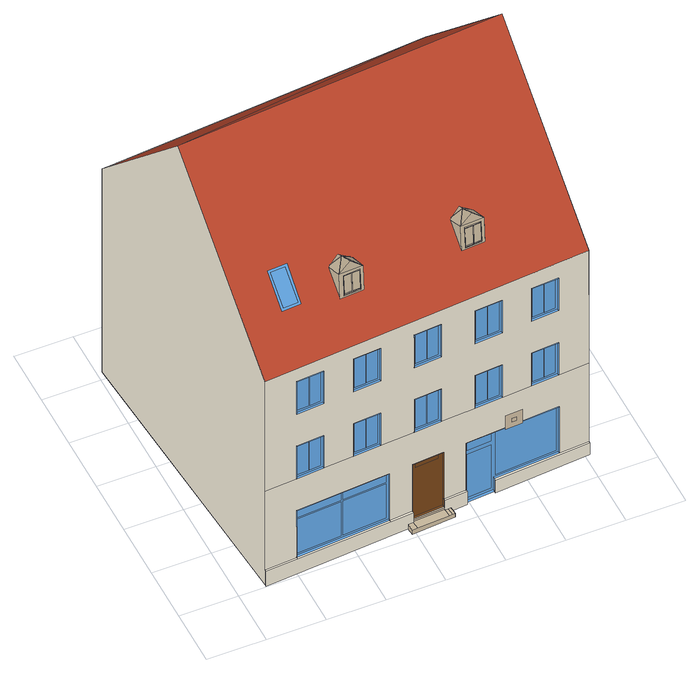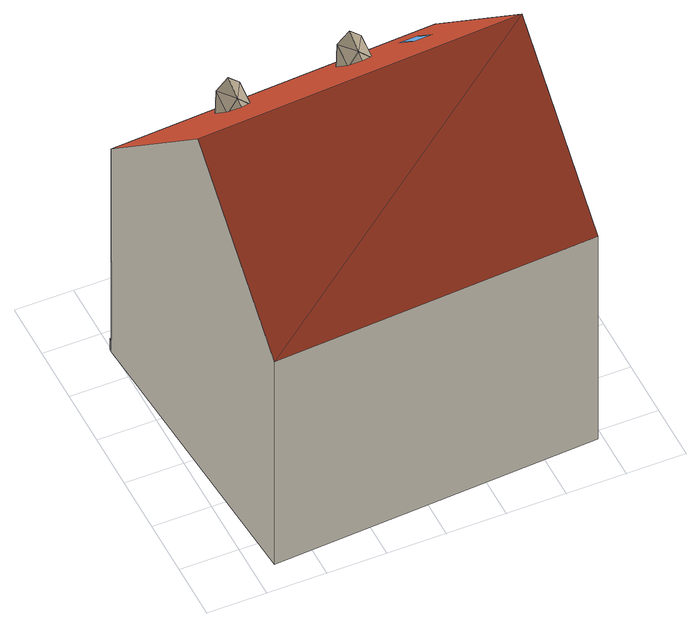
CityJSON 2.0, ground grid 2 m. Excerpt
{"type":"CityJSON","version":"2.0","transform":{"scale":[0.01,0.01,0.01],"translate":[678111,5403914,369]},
"CityObjects":{
"building1":{"type":"Building","attributes":{"dataAvailable":"Sufficient","measuredHeight":14.42},"children":["building1-1","building1-2","building1-3","building1-4"],"geometry":[{"type":"MultiSurface","lod":"3","boundaries":[[[0,1,2]],[[2,1,3,4]],[[0,5,1]],[[6,7,8,9,10,11,12,13,14,15,16,17,18,19,20,21,22,23,24,25,26,27,28,29,30,31]],[[28,27,32,33,34]],[[35,28,34,36]],[[32,37,38,33]],[[3,1,5,39,40,15,14]],[[41,24,42,43]],[[15,40,44,45]],[[46,47,48,49,50,43,42]],[[19,16,51,52]],[[47,46,23,53,54,55]],[[24,23,46,42]],[[16,15,45,51]],[[56,20,57,58,59]],[[60,61,59,58]],[[20,19,52,57]],[[5,0,62,63,39]],[[0,2,4,29,28,35,62]],[[45,44,64,65,60,58,57,52,51]],[[66,8,7,67,68,6,31,69,70,30,29,4,3,14,13,71,72,12,11,73,74,10,9,75],[76,77,78,79],[80,81,82,83],[84,85,86,87],[88,89,90,91],[92,93,94,95]],[[33,38,36,34]],[[96,97,98,99],[100,101,102,103],[104,105,106,107]],[[12,72,99,98]],[[72,71,96,99]],[[13,12,98,97]],[[71,13,97,96]],[[107,106,105,104]],[[102,101,100,103]],[[108,109,110,111,112,113],[114,115,116,117,118]],[[56,53,112,111]],[[20,56,111,110]],[[23,22,108,113]],[[22,21,109,108]],[[21,20,110,109]],[[53,23,113,112]],[[118,117,116,115,114]],[[119,120,41,37]],[[121,119,37,32]],[[120,122,24,41]],[[122,123,25,24]],[[123,124,26,25]],[[124,125,27,26]],[[125,121,32,27]],[[126,127,128,129]],[[130,131,132,133,134]],[[119,121,125,124,123,122,120],[133,132,131,130,134],[135,136,137,138],[126,129,128,127]],[[137,136,135,138]],[[139,140,141,142]],[[143,144,145,146],[140,139,142,141]],[[147,148,149,150]],[[151,152,153,154],[155,156,157,158,159],[160,161,162,163,164],[150,149,148,147],[165,166,167,168]],[[16,19,152,151]],[[19,18,153,152]],[[17,16,151,154]],[[18,17,154,153]],[[157,156,155,159,158]],[[161,160,164,163,162]],[[165,168,167,166]],[[169,170,171,172],[173,174,175,176],[177,178,179,180]],[[77,76,172,171]],[[76,79,169,172]],[[78,77,171,170]],[[79,78,170,169]],[[180,179,178,177]],[[175,174,173,176]],[[181,182,183,184],[185,186,187,188],[189,190,191,192]],[[81,80,184,183]],[[80,83,181,184]],[[82,81,183,182]],[[83,82,182,181]],[[192,191,190,189]],[[187,186,185,188]],[[193,194,195,196],[197,198,199,200],[201,202,203,204]],[[10,74,196,195]],[[74,73,193,196]],[[11,10,195,194]],[[73,11,194,193]],[[204,203,202,201]],[[199,198,197,200]],[[205,206,207,208],[209,210,211,212],[213,214,215,216]],[[85,84,208,207]],[[84,87,205,208]],[[86,85,207,206]],[[87,86,206,205]],[[216,215,214,213]],[[211,210,209,212]],[[217,218,219,220],[221,222,223,224],[225,226,227,228]],[[8,66,220,219]],[[66,75,217,220]],[[9,8,219,218]],[[75,9,218,217]],[[228,227,226,225]],[[223,222,221,224]],[[229,230,231,232],[233,234,235,236],[237,238,239,240]],[[6,68,232,231]],[[68,67,229,232]],[[7,6,231,230]],[[67,7,230,229]],[[240,239,238,237]],[[235,234,233,236]],[[241,242,243,244],[245,246,247,248],[249,250,251,252]],[[89,88,244,243]],[[88,91,241,244]],[[90,89,243,242]],[[91,90,242,241]],[[252,251,250,249]],[[247,246,245,248]],[[253,254,255,256],[257,258,259,260],[261,262,263,264]],[[30,70,256,255]],[[70,69,253,256]],[[31,30,255,254]],[[69,31,254,253]],[[264,263,262,261]],[[259,258,257,260]],[[265,266,267,268],[269,270,271,272],[273,274,275,276]],[[93,92,268,267]],[[92,95,265,268]],[[94,93,267,266]],[[95,94,266,265]],[[276,275,274,273]],[[271,270,269,272]],[[63,62,35,36,38,37,41,43,50,277,278,64,44,40]]],"semantics":{"surfaces":[{"type":"RoofSurface","klumMaterialClass":"Ceramic","klumMaterialIndex":"D201","materialUncertainty":"0.3"},{"type":"WallSurface","klumMaterialClass":"Plaster","klumMaterialIndex":"I203","materialUncertainty":"0.3"},{"type":"WallSurface"},{"type":"WallSurface","klumMaterialClass":"Plaster","klumMaterialIndex":"I202","materialUncertainty":"0.3"},{"type":"WallSurface","klumMaterialClass":"Granite","klumMaterialIndex":"F002"},{"type":"Window","frameMaterialClass":"Plastic","frameMaterialUncertainty":"0.5","paneMaterialClass":"Glass","_cityeditor_layer":"Unclassified.LoD3"},{"type":"Door","materialUncertainty":"0.3","materialClass":"Metal","materialName":"Copper","paneMaterialClass":"Glass","_cityeditor_layer":"Unclassified.LoD3"},{"type":"Window","frameMaterialClass":"Metal","frameMaterialName":"Aluminium","frameMaterialUncertainty":"0.3","paneMaterialClass":"Glass","_cityeditor_layer":"Unclassified.LoD3"},{"type":"GroundSurface"}],"values":[0,0,0,1,2,2,2,2,2,2,2,2,2,2,2,2,2,2,2,3,4,3,4,5,5,5,5,5,5,5,6,6,6,6,6,6,6,6,7,7,7,7,7,7,7,7,7,7,7,5,5,7,7,7,7,7,7,7,7,7,5,5,5,5,5,5,5,5,5,5,5,5,5,5,5,5,5,5,5,5,5,5,5,5,5,5,5,5,5,5,5,5,5,5,5,5,5,5,5,5,5,5,5,5,5,5,5,5,5,5,5,5,5,5,5,5,5,5,5,5,5,5,5,8]}}]},
"building1-1":{"type":"BuildingInstallation","attributes":{"_cityeditor_layer":"Unclassified.LoD3","relationToConstruction":"outside"},"parents":["building1"],"geometry":[{"type":"MultiSurface","lod":"3","boundaries":[[[279,280,281,282]],[[282,283,284,279]],[[285,286,287,288]],[[280,287,286,281],[289,290,291,292]],[[293,294,295,283]],[[296,297,298,299,300,301,302]],[[303,304,305,306]],[[307,290,291,308]],[[309,310,311,312]],[[313,303,306,314]],[[315,316,310,317]],[[318,319,320,321],[322,323,307,308]],[[324,325,317,326]],[[312,311,325,324,303,304]],[[327,328,305,304]],[[321,315,329,318]],[[330,331,332,333]],[[331,330,334,335]],[[336,337,294,293]],[[284,338,337,336]],[[339,340,333,332]],[[283,295,338,284]],[[313,314,328,327]],[[340,339,335,334]],[[334,340,333,330],[285,288,279,284,336,293,283,282]],[[282,281,286,285]],[[290,291,292,289]],[[318,329,341,319]],[[312,304,327,313,303,324,326,309]],[[288,287,280,279]],[[292,322,308,291]],[[294,337,338,295],[314,306,305,328]],[[328,314,306,305]],[[289,323,322,292]],[[335,339,332,331],[311,310,316,341,329,315,317,325]],[[316,315,321,320]],[[319,341,316,320]],[[323,289,290,307]],[[317,310,309,326]],[[342,301,302]],[[298,343,297]],[[344,342,302]],[[345,297,296]],[[302,345,296]],[[343,344,297]],[[345,346,297]],[[345,347,346]],[[345,348,347]],[[348,345,302]],[[302,344,297,296]],[[344,302,345,349]],[[344,349,345,297]],[[348,302,301,300]],[[346,348,300,299],[330,333,340,334]],[[345,348,346]],[[346,299,298,297]],[[346,347,348]]]}]},
"building1-2":{"type":"BuildingInstallation","attributes":{"klumMaterialClass":"Granite","klumMaterialIndex":"F002","_cityeditor_layer":"Unclassified.LoD3","relationToConstruction":"outside"},"parents":["building1"],"geometry":[{"type":"MultiSurface","lod":"3","boundaries":[[[53,56,59,54]],[[61,55,54,59]],[[47,55,61,60,350,351]],[[50,49,352,277]],[[48,47,351,353]],[[49,48,353,352]],[[60,65,354,350]],[[65,64,278,354]],[[278,277,352,353,351,350,354]]]}]},
"building1-3":{"type":"BuildingInstallation","attributes":{"materialUncertainty":"0.3","materialClass":"Metal","materialName":"Copper","_cityeditor_layer":"Unclassified.LoD3","relationToConstruction":"outside"},"parents":["building1"],"geometry":[{"type":"MultiSurface","lod":"3","boundaries":[[[355,356,357,358]],[[359,360,361,362]],[[360,355,358,361]],[[356,359,362,357]],[[356,355,360,359]],[[363,364,365,366],[355,356,359,360]]]}]},
"building1-4":{"type":"BuildingInstallation","attributes":{"_cityeditor_layer":"Unclassified.LoD3","relationToConstruction":"outside"},"parents":["building1"],"geometry":[{"type":"MultiSurface","lod":"3","boundaries":[[[367,368,369,370]],[[370,371,372,367]],[[373,374,375,376]],[[368,375,374,369],[377,378,379,380]],[[381,382,383,371]],[[384,385,386,387,388,389,390]],[[391,392,393,394]],[[395,378,379,396]],[[397,398,399,400]],[[401,391,394,402]],[[403,404,398,405]],[[406,407,397,408],[409,410,395,396]],[[411,412,405,413]],[[400,399,412,411,391,392]],[[414,415,393,392]],[[408,403,416,406]],[[417,418,419,420]],[[418,417,421,422]],[[423,424,382,381]],[[372,425,424,423]],[[426,427,420,419]],[[371,383,425,372]],[[401,402,415,414]],[[427,426,422,421]],[[421,427,420,417],[373,376,367,372,423,381,371,370]],[[370,369,374,373]],[[378,379,380,377]],[[406,416,428,407]],[[400,392,414,401,391,411,413,397]],[[376,375,368,367]],[[380,409,396,379]],[[382,424,425,383],[402,394,393,415]],[[415,402,394,393]],[[377,410,409,380]],[[422,426,419,418],[399,398,404,428,416,403,405,412]],[[404,403,408,397]],[[407,428,404,397]],[[410,377,378,395]],[[405,398,397,413]],[[429,389,390]],[[386,430,385]],[[431,429,390]],[[432,385,384]],[[390,432,384]],[[430,431,385]],[[432,433,385]],[[432,434,433]],[[432,435,434]],[[435,432,390]],[[390,431,385,384]],[[431,390,432,436]],[[431,436,432,385]],[[435,390,389,388]],[[433,435,388,387],[417,420,427,421]],[[432,435,433]],[[433,387,386,385]],[[433,434,435]]]}]}
},
"vertices":[
[1135,1112,919],[52,554,1444],[1170,633,1459],[92,12,904],[1210,91,919],[17,1030,905],[912,70,424],[817,63,424],[702,55,424],[608,48,424],[492,40,424],[398,33,424],[296,26,424],[202,19,424],[92,12,424],[92,12,81],[202,19,81],[202,19,284],[522,42,284],[522,42,81],[602,48,81],[602,48,284],[710,55,284],[710,55,81],[787,61,81],[787,61,284],[1109,83,284],[1109,83,81],[1210,91,81],[1210,91,424],[1107,83,424],[1012,77,424],[885,68,81],[885,60,81],[1211,83,81],[1210,91,31],[1211,83,31],[885,68,26],[885,60,26],[17,1030,17],[92,12,16],[787,61,25],[788,53,81],[788,53,25],[92,4,16],[92,4,81],[710,47,81],[710,47,40],[720,48,40],[730,49,40],[730,49,24],[202,11,81],[523,34,81],[710,55,47],[710,50,47],[710,50,40],[602,48,47],[602,40,81],[602,40,47],[602,43,47],[602,40,40],[602,43,40],[1135,1112,31],[17,1030,16],[582,38,22],[582,38,40],[702,55,566],[817,63,566],[912,70,566],[1012,77,566],[1107,83,566],[202,19,566],[296,26,566],[398,33,566],[492,40,566],[608,48,566],[296,26,849],[296,26,707],[202,19,707],[202,19,849],[493,40,849],[493,40,707],[398,33,707],[398,33,849],[702,55,849],[702,55,707],[608,48,707],[608,48,849],[912,70,849],[912,70,707],[817,63,707],[817,63,849],[1107,83,849],[1107,83,707],[1012,77,707],[1012,77,849],[201,27,566],[201,27,424],[296,34,424],[296,34,566],[246,30,558],[246,30,432],[209,28,432],[209,28,558],[288,33,432],[250,31,432],[250,31,558],[288,33,558],[709,63,284],[601,56,284],[601,56,81],[601,56,47],[709,63,47],[709,63,81],[694,62,258],[616,57,258],[616,57,276],[694,62,276],[694,62,271],[884,76,26],[786,69,25],[884,76,81],[786,69,81],[786,69,284],[1108,92,284],[1108,92,81],[794,69,276],[794,69,243],[876,75,243],[876,75,276],[876,75,38],[876,75,227],[794,69,227],[794,69,81],[794,69,37],[892,76,89],[892,76,276],[1100,91,276],[1100,91,89],[219,154,1039],[269,157,1039],[264,238,1119],[214,235,1119],[277,152,1033],[272,244,1125],[206,241,1125],[211,148,1033],[366,39,276],[366,39,245],[514,49,245],[514,49,276],[201,27,81],[522,50,81],[522,50,284],[201,27,284],[213,28,245],[209,28,245],[209,28,276],[358,38,276],[358,38,245],[358,38,238],[358,38,89],[209,28,89],[209,28,238],[213,28,238],[514,49,89],[366,39,89],[366,39,238],[514,49,238],[201,27,849],[201,27,707],[296,34,707],[296,34,849],[246,30,841],[246,30,715],[209,28,715],[209,28,841],[288,33,715],[251,31,715],[251,31,841],[288,33,841],[397,41,849],[397,41,707],[492,48,707],[492,48,849],[443,44,841],[443,44,715],[405,42,715],[405,42,841],[484,47,715],[447,45,715],[447,45,841],[484,47,841],[397,41,566],[397,41,424],[492,48,424],[492,48,566],[443,44,558],[443,44,432],[405,42,432],[405,42,558],[484,47,432],[447,45,432],[447,45,558],[484,47,558],[607,56,849],[607,56,707],[702,63,707],[702,63,849],[653,59,841],[653,59,715],[615,57,715],[615,57,841],[694,62,715],[657,59,715],[657,59,841],[694,62,841],[607,56,566],[607,56,424],[702,63,424],[702,63,566],[652,59,558],[652,59,432],[615,57,432],[615,57,558],[694,62,432],[656,59,432],[656,59,558],[694,62,558],[817,71,566],[817,71,424],[911,78,424],[911,78,566],[862,74,558],[862,74,432],[825,71,432],[825,71,558],[903,77,432],[866,74,432],[866,74,558],[903,77,558],[817,71,849],[817,71,707],[911,78,707],[911,78,849],[862,74,841],[862,74,715],[825,71,715],[825,71,841],[903,77,715],[866,74,715],[866,74,841],[903,77,841],[1012,85,566],[1012,85,424],[1106,91,424],[1106,91,566],[1057,88,558],[1057,88,432],[1020,85,432],[1020,85,558],[1098,91,432],[1061,88,432],[1061,88,558],[1098,91,558],[1012,85,849],[1012,85,707],[1106,91,707],[1106,91,849],[1057,88,841],[1057,88,715],[1020,85,715],[1020,85,841],[1098,91,715],[1061,88,715],[1061,88,841],[1098,91,841],[732,21,24],[584,10,22],
[862,169,1024],[862,171,1024],[862,175,1103],[862,173,1103],[861,173,1103],[861,169,1024],[888,175,1104],[888,177,1104],[889,173,1024],[889,171,1024],[888,173,1028],[863,171,1027],[863,175,1100],[888,176,1100],[834,172,1103],[834,173,1103],[861,175,1103],[855,247,1086],[895,250,1086],[900,174,1010],[900,171,1007],[819,166,1007],[819,167,1008],[814,244,1085],[835,173,1027],[834,177,1100],[834,173,1100],[835,170,1027],[863,175,1028],[862,178,1100],[861,178,1104],[860,180,1104],[834,179,1103],[834,177,1103],[860,175,1028],[861,171,1027],[862,176,1024],[861,180,1104],[861,176,1024],[889,176,1024],[888,180,1104],[861,179,1104],[862,175,1024],[887,180,1100],[888,176,1028],[835,173,1024],[834,175,1024],[861,175,1024],[860,178,1100],[860,175,1100],[889,178,1025],[890,171,1021],[889,178,1022],[833,174,1021],[834,167,1021],[889,175,1106],[889,182,1107],[834,168,1023],[834,169,1023],[861,171,1024],[833,179,1106],[833,172,1106],[888,182,1104],[814,249,1083],[895,259,1082],[852,276,1098],[855,235,1122],[899,176,1118],[858,175,1157],[819,171,1118],[854,248,1115],
[604,12,40],[712,19,40],[732,21,40],[722,20,40],[584,10,40],
[955,62,327],[940,61,327],[939,71,327],[955,73,327],[940,61,312],[955,62,312],[955,73,312],[939,71,312],[977,64,290],[918,60,290],[918,60,349],[977,64,349],
[445,143,1021],[445,145,1021],[445,149,1101],[445,147,1101],[444,147,1101],[444,143,1021],[472,148,1101],[472,150,1102],[472,146,1022],[472,145,1022],[471,146,1025],[446,145,1025],[446,149,1098],[471,150,1098],[416,145,1101],[416,147,1101],[444,149,1101],[438,221,1083],[479,224,1084],[483,147,1008],[484,144,1005],[402,139,1005],[401,141,1006],[396,218,1083],[417,147,1025],[416,150,1097],[417,147,1097],[417,143,1025],[446,148,1025],[445,152,1098],[444,152,1101],[443,154,1102],[416,152,1101],[416,150,1101],[443,148,1025],[444,145,1025],[445,150,1022],[444,154,1102],[444,150,1022],[472,150,1022],[471,154,1102],[445,148,1022],[471,153,1098],[471,150,1026],[417,146,1021],[417,148,1021],[444,148,1022],[443,152,1098],[443,148,1098],[472,151,1022],[473,144,1019],[473,151,1020],[416,148,1019],[416,141,1018],[473,149,1104],[472,155,1105],[417,141,1021],[417,143,1021],[444,145,1021],[415,152,1104],[415,145,1103],[471,155,1102],[396,222,1081],[479,233,1080],[435,250,1096],[438,208,1120],[483,150,1115],[441,148,1155],[401,145,1115],[437,221,1112]
]}
